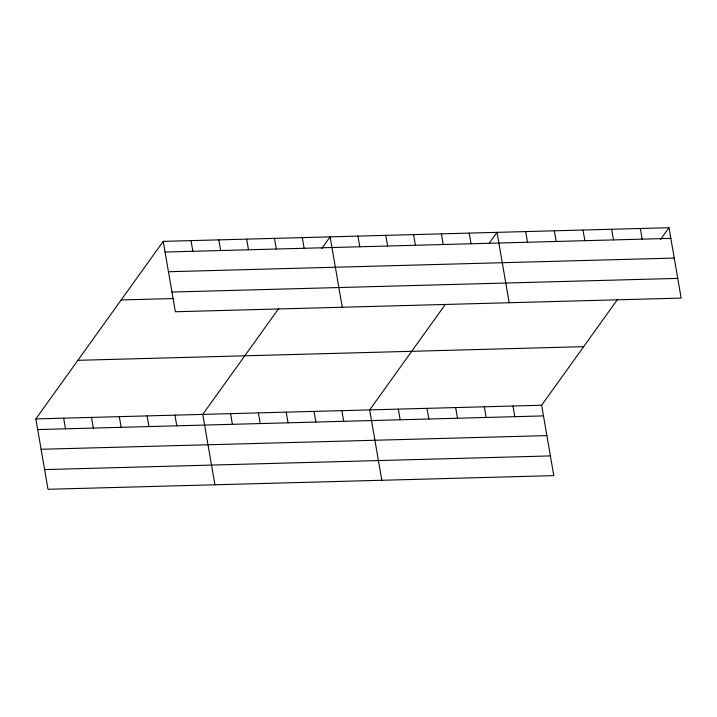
<?xml version="1.0" encoding="UTF-8"?>
<svg xmlns="http://www.w3.org/2000/svg" width="717" height="717" viewBox="0 0 717 717"><rect width="100%" height="100%" fill="white"/><g stroke="black" fill="none" stroke-linecap="round" stroke-linejoin="round"><path stroke-width="1.08" d="M617.687 299.231L541.64 405.248L553.793 475.631L48.003 489.29L35.85 418.907L163.207 241.369L668.997 227.71L681.15 298.093L175.36 311.752L163.207 241.369M278.805 308.382L202.759 414.399L214.921 484.782M321.709 248.584L330.116 236.861L342.269 307.243M445.105 304.743L369.667 409.891L381.829 480.273M489.263 243.171L497.024 232.353L509.178 302.735M660.59 239.424L668.997 227.71M165.044 252.034L670.834 238.367M168.45 271.734L674.24 258.075M171.955 292.043L677.744 278.384M121.173 299.957L173.478 298.55M77.875 360.319L583.665 346.661M35.85 418.907L541.64 405.248M37.687 429.573L543.477 415.905M41.093 449.281L546.883 435.613M44.606 469.581L550.396 455.922M640.335 228.481L642.172 239.137M611.673 229.261L613.51 239.917M583.011 230.032L584.848 240.688M554.349 230.802L556.186 241.468M525.686 231.582L527.524 242.238M512.978 406.019L514.815 416.676M469.205 233.106L471.051 243.762M484.316 406.799L486.153 417.455M441.385 233.859L443.231 244.515M455.653 407.57L457.5 418.226M413.566 234.611L415.412 245.268M426.991 408.34L428.838 419.006M385.755 235.364L387.592 246.021M398.329 409.12L400.176 419.777M357.935 236.108L359.773 246.773M341.857 410.644L343.694 421.3M302.296 237.614L304.133 248.27M314.037 411.397L315.874 422.053M274.477 238.367L276.323 249.023M286.217 412.15L288.055 422.806M246.657 239.12L248.503 249.776M258.398 412.902L260.235 423.559M218.837 239.872L220.684 250.529M230.578 413.646L232.416 424.312M191.027 240.625L192.864 251.282M174.939 415.152L176.785 425.808M147.119 415.905L148.966 426.561M119.309 416.658L121.146 427.314M91.489 417.411L93.327 428.067M63.67 418.163L65.507 428.82"/></g></svg>
